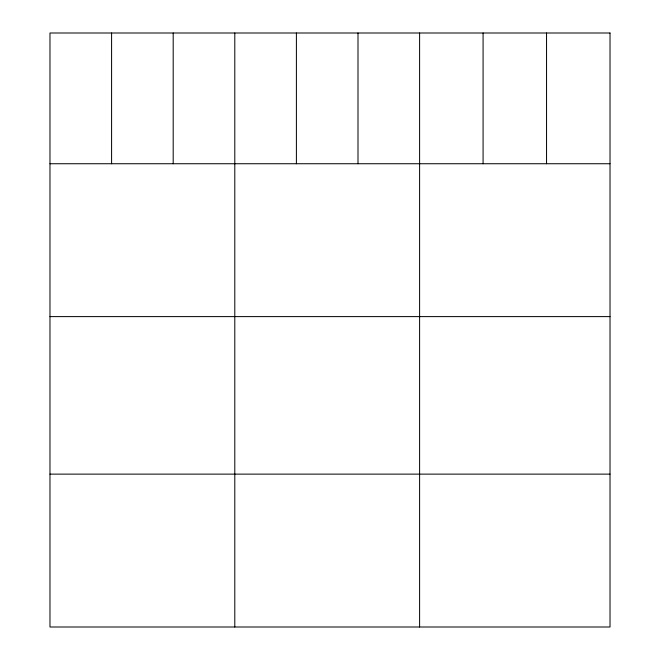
<?xml version="1.0" encoding="UTF-8"?>
<svg xmlns="http://www.w3.org/2000/svg" width="660" height="660" viewBox="0 0 660 660"><rect width="100%" height="100%" fill="white"/><g stroke="black" fill="none" stroke-linecap="round" stroke-linejoin="round"><path stroke-width="0.99" d="M49.978 163.738L610.021 163.738M49.978 316.61L610.021 316.61M49.978 474.127L610.021 474.127M546.546 33L546.546 163.738M483.079 33L483.079 163.738M419.603 33L419.603 627M358 33L358 163.738M296.398 33L296.398 163.738M234.795 33L234.795 627M173.192 33L173.192 163.738M111.589 33L111.589 163.738M610.021 33L49.978 33L49.978 627L610.021 627L610.021 33"/></g></svg>
